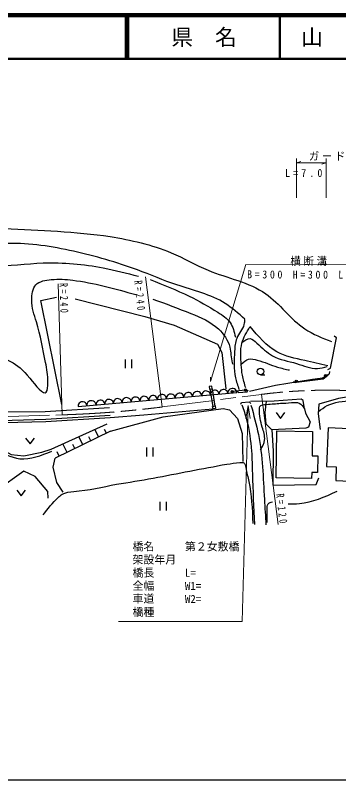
# Model space of a CAD drawing. Units: millimetres, scale not verified. Extents: x 40000 to 680000, y 20000 to 380000.
# Drawn here: x 272393 to 346471, y 205000 to 380000 of the extents above; entities that cross this region are included whole.
import ezdxf
from ezdxf.enums import TextEntityAlignment as Align

# ---------------------------------------------------------------- set-up
doc = ezdxf.new("R2010")
doc.units = ezdxf.units.MM
doc.header["$LTSCALE"] = 1000
doc.linetypes.add('CHAIN', pattern=[18.5, 12, -1.5, 3.5, -1.5])
for name, color, linetype, lineweight in [('M-BGD', 7, 'Continuous', 25), ('M-BMK', 2, 'CHAIN', 13), ('M-STR-HTXT', 7, 'Continuous', 13), ('M-TTL', 2, 'Continuous', 140), ('M-TTL-BAND', 7, 'Continuous', 25), ('M-TTL-LINE', 7, 'Continuous', 50), ('M-TTL-TXT', 7, 'Continuous', 13)]:
    doc.layers.add(name, color=color, linetype=linetype, lineweight=lineweight)
doc.styles.add('ＭＳ ゴシック', font='')
doc.styles.get('ＭＳ ゴシック').set_extended_font_data('MS Gothic')

# ---------------------------------------------------------------- blocks, each defined once
blk = doc.blocks.new('open_arrow')
at = {"color": 0, "linetype": 'Continuous', "lineweight": -2}
blk.add_lwpolyline([(7.5, 1.25), (0, 0), (7.5, -1.25)], dxfattribs=at)

msp = doc.modelspace()

# ---------------------------------------------------------------- linework, layer by layer
at = {"layer": 'M-BGD'}
for p, q in [((297581, 301232), (297588, 299232)), ((299108, 299237), (299101, 301237)), ((328554, 297682), (329554, 297682)), ((336497, 295941), (336794, 295979)), ((336794, 295979), (342901, 296780)), ((342901, 296780), (343617, 297285)), ((343617, 297285), (343862, 297458)), ((316974, 294408), (317609, 290463)), ((317467, 294487), (318103, 290542)), ((325128, 294211), (322075, 293839)), ((286805, 290456), (323120, 293609)), ((325995, 291502), (326352, 291144)), ((280611, 280648), (293442, 286509)), ((294183, 284781), (281537, 278613)), ((287860, 281697), (286957, 283547)), ((291473, 283459), (290615, 285217)), ((293279, 284341), (292862, 285197)), ((284247, 279934), (283299, 281876)), ((286053, 280816), (285591, 281764)), ((289666, 282578), (289226, 283480)), ((282440, 279053), (281955, 280047)), ((302462, 281018), (302462, 279018)), ((303982, 279018), (303982, 281018)), ((305503, 268602), (305503, 266602)), ((307023, 266602), (307023, 268602))]:
    msp.add_line(p, q, dxfattribs=at)
for points in [[(283077, 290914), (278263, 314734), (281810, 315494)], [(286118, 315114), (302082, 311060), (308797, 309032), (318680, 304725), (319693, 302824), (320580, 294462)], [(448855, 315257), (445486, 309642), (440481, 302390), (434301, 297553), (426487, 292088), (420512, 288820), (415864, 287032), (410553, 285858), (406110, 285398), (401092, 285449), (396955, 285806), (383064, 289075), (377497, 290403), (374075, 290863), (362622, 292037), (359864, 292139), (350110, 292854), (346432, 292293), (341938, 290965), (341734, 288769), (342245, 285194)], [(343969, 298883), (344565, 299214), (345955, 306166), (345425, 306564)], [(326046, 293953), (332021, 295332), (340448, 296660), (342729, 296967), (344364, 297937), (344466, 298448)], [(343963, 297835), (343986, 297803), (344004, 297742), (344009, 297684), (343997, 297614), (343973, 297561), (343928, 297504), (343862, 297458)], [(336497, 295941), (336418, 295930), (336367, 295934), (336303, 295955), (336260, 295980), (336225, 296016), (336187, 296071), (336171, 296120), (336167, 296149)], [(323180, 293943), (323544, 293609), (325515, 293822), (325757, 294276)], [(324029, 290972), (324181, 291336), (325995, 291502)], [(338657, 289943), (338350, 291782), (337840, 292139), (331711, 291680), (326246, 291578)], [(338657, 289943), (338828, 288892), (339936, 286910), (339586, 285744), (338945, 285452), (331131, 285102), (329848, 286385), (329615, 289067), (329908, 291646)], [(293947, 290143), (279261, 289188), (270419, 289120), (264717, 289016), (261993, 288598), (259124, 287789)], [(294145, 287955), (301857, 288546), (317640, 289869)], [(294183, 284781), (306273, 288051), (319982, 289963), (321463, 289655), (323313, 287681), (324362, 284226), (324485, 277872)], [(332143, 289036), (333143, 287676), (334143, 289036)], [(261080, 286420), (262155, 286654), (263358, 286874), (264614, 287044), (266484, 287194), (279406, 287507), (294113, 288454)], [(261187, 285931), (262245, 286162), (263425, 286379), (264667, 286547), (266510, 286695), (279428, 287007), (294145, 287955)], [(263092, 285892), (264264, 283609), (266855, 281944), (271420, 279415), (274381, 279168), (278452, 279970), (280611, 280648)], [(356924, 284953), (344079, 285540), (343676, 276727), (345919, 276624)], [(331131, 285102), (331423, 280320), (331364, 272448), (341336, 272565), (341919, 274139)], [(332114, 274090), (332335, 284879), (340480, 284713), (340367, 279161)], [(274766, 283226), (275766, 281866), (276766, 283226)], [(283387, 270840), (281907, 273061), (281105, 276577), (281537, 278613)], [(340367, 279161), (341657, 279135), (341579, 275302), (340289, 275329)], [(345919, 276624), (345775, 273484), (350623, 273262), (350766, 276403)], [(279933, 269421), (279871, 270963), (276972, 274418), (274381, 275652), (261920, 266769)], [(340289, 275329), (340260, 273923), (332114, 274090)], [(272739, 271316), (273739, 269956), (274739, 271316)]]:
    msp.add_lwpolyline(points, dxfattribs=at)
for points in [[(316909, 294399), (317502, 294492), (317405, 295110), (316812, 295017)], [(317564, 290443), (318141, 290561), (318257, 289996), (317680, 289877)]]:
    msp.add_lwpolyline(points, close=True, dxfattribs=at)
for centre, radius in [((328554, 298442), 760), ((343473, 297489), 250), ((343473, 297489), 150), ((343473, 297489), 50), ((336762, 296227), 250), ((336762, 296227), 150), ((336762, 296227), 50), ((322075, 293839), 250), ((322075, 293839), 220), ((322075, 293839), 190), ((325128, 294211), 250), ((325128, 294211), 220), ((325128, 294211), 190), ((325128, 294211), 160), ((325128, 294211), 130), ((325128, 294211), 100), ((325128, 294211), 70), ((325128, 294211), 40), ((325128, 294211), 10), ((322075, 293839), 160), ((322075, 293839), 130), ((322075, 293839), 100), ((322075, 293839), 70), ((322075, 293839), 40), ((322075, 293839), 10)]:
    msp.add_circle(centre, radius, dxfattribs=at)
for centre, radius in [((318088, 293172), 1000), ((320080, 293345), 1000), ((322123, 293523), 1050), ((297914, 291421), 1050), ((299956, 291598), 1000), ((301948, 291771), 1000), ((303941, 291944), 1000), ((305983, 292122), 1050), ((308026, 292299), 1000), ((310018, 292472), 1000), ((312011, 292645), 1000), ((314053, 292822), 1050), ((316095, 292999), 1000), ((287802, 290543), 1000), ((289844, 290720), 1050), ((291886, 290898), 1000), ((293879, 291071), 1000), ((295871, 291244), 1000)]:
    msp.add_arc(centre, radius, 4.96233, 184.96233, dxfattribs=at)
for points, knots in [([(324946, 310445), (323508, 311730), (322071, 313014), (320475, 314021), (317171, 316107), (313187, 317004), (309411, 318268), (306323, 319303), (303374, 320583), (300358, 321733), (295577, 323441), (290700, 324866), (285718, 325980), (280790, 327081), (275759, 327872), (270742, 327768), (267639, 327708), (264544, 327326), (261466, 326874), (259342, 326543), (257232, 326169), (255096, 325980), (252081, 325708), (249012, 325847), (246043, 325421), (241571, 324767), (237326, 322853), (232982, 321398), (227961, 319783), (222810, 318781), (217671, 317598), (214557, 316835), (211441, 316030), (208283, 315698), (203160, 315208), (197934, 316049), (192749, 315810), (189008, 315639), (185293, 314912), (181573, 314915), (178250, 314892), (174928, 315322), (171641, 316145), (169093, 316785), (166567, 317689), (164042, 317709), (161126, 317781), (158203, 316725), (155324, 315698), (153210, 314965), (151124, 314248), (148954, 314021), (146958, 313782), (144887, 313984), (142919, 314468), (139109, 315398), (135684, 317428), (132076, 318939), (127398, 320953), (122430, 321981), (117547, 323297), (112970, 324559), (108419, 325858), (103912, 327433), (101221, 328408), (98557, 329535), (95754, 329891), (93727, 330149), (91627, 330003), (89607, 330338), (88591, 330507), (87595, 330798), (86599, 331088)], [0, 0, 0, 0, 1, 1, 1, 2, 2, 2, 3, 3, 3, 4, 4, 4, 5, 5, 5, 6, 6, 6, 7, 7, 7, 8, 8, 8, 9, 9, 9, 10, 10, 10, 11, 11, 11, 12, 12, 12, 13, 13, 13, 14, 14, 14, 15, 15, 15, 16, 16, 16, 17, 17, 17, 18, 18, 18, 19, 19, 19, 20, 20, 20, 21, 21, 21, 22, 22, 22, 23, 23, 23, 24, 24, 24, 24]), ([(107712, 330338), (110732, 328961), (113751, 327584), (116876, 326538), (123370, 324366), (130320, 323627), (137217, 323186), (144551, 322716), (151825, 322583), (159122, 322292), (171091, 322001), (183013, 321206), (194987, 321509), (201367, 321660), (207764, 322050), (213986, 323297), (220742, 324606), (227295, 326849), (233991, 328662), (239935, 330282), (245988, 331549), (252087, 331903), (258012, 332241), (263981, 331591), (269969, 331232), (278056, 330692), (286123, 330585), (294109, 329332), (298880, 328572), (303624, 327471), (308070, 325644), (310942, 324420), (313663, 322850), (316564, 321621), (320995, 319805), (325935, 318938), (329751, 316257), (332975, 313991), (335397, 310429), (338692, 308210), (340555, 306955), (342697, 306130), (344839, 305304)], [0, 0, 0, 0, 1, 1, 1, 2, 2, 2, 3, 3, 3, 4, 4, 4, 5, 5, 5, 6, 6, 6, 7, 7, 7, 8, 8, 8, 9, 9, 9, 10, 10, 10, 11, 11, 11, 12, 12, 12, 13, 13, 13, 14, 14, 14, 14]), ([(81563, 324600), (86881, 320841), (92199, 317083), (97989, 314245), (102775, 311899), (107883, 310183), (113077, 308769), (117162, 307656), (121301, 306731), (125482, 306422), (130468, 306191), (135448, 307034), (140569, 306533), (145080, 306049), (149717, 304425), (153757, 305639), (156263, 306379), (158537, 308143), (161021, 309439), (163599, 310797), (166399, 311738), (169180, 311786), (173602, 311932), (178003, 309636), (182470, 309104), (186435, 308644), (190427, 309624), (194428, 310222), (199868, 310895), (205320, 311098), (210634, 312122), (215298, 313034), (219864, 314446), (224380, 316033), (230644, 318196), (236808, 320624), (243258, 322068), (246523, 322833), (249864, 323344), (253205, 323409), (257822, 323486), (262442, 322636), (267063, 322627), (270976, 322592), (274877, 323155), (278798, 323297), (283399, 323465), (288027, 323053), (292544, 322180), (295250, 321657), (297916, 320968), (300582, 320280)], [0, 0, 0, 0, 1, 1, 1, 2, 2, 2, 3, 3, 3, 4, 4, 4, 5, 5, 5, 6, 6, 6, 7, 7, 7, 8, 8, 8, 9, 9, 9, 10, 10, 10, 11, 11, 11, 12, 12, 12, 13, 13, 13, 14, 14, 14, 15, 15, 15, 16, 16, 16, 17, 17, 17, 17]), ([(80511, 323245), (83086, 321389), (85662, 319533), (88266, 317709), (93190, 314260), (98217, 310926), (103577, 308210), (107354, 306297), (111296, 304691), (114976, 302622), (119001, 300357), (122701, 297523), (126599, 295022), (130292, 292713), (134169, 290724), (137887, 288428), (140365, 286904), (142785, 285280), (145375, 283958), (148088, 282543), (150966, 281399), (153981, 280829), (155886, 280471), (157848, 280348), (159680, 279823), (162311, 279085), (164677, 277522), (167047, 276039), (170284, 274075), (173529, 272264), (176882, 270562), (179645, 269157), (182498, 267945), (185488, 266986), (188247, 266100), (191122, 265449), (193981, 265533), (195995, 265657), (197952, 266226), (200074, 266550), (201790, 266816), (203606, 266914), (204881, 267915), (205382, 268295), (205807, 268799), (206181, 269344), (206663, 270038), (207056, 270787), (207642, 271358), (208486, 272191), (209744, 272596), (210988, 272755), (211970, 272906), (212961, 272924), (213847, 272592), (215057, 272127), (216042, 271057), (217225, 270708), (218325, 270375), (219588, 270686), (220798, 271000), (223027, 271529), (225094, 272197), (227175, 272928), (230260, 274084), (233347, 275215), (236158, 276836), (239048, 278552), (241645, 280742), (244381, 282720), (246179, 284049), (248024, 285291), (249862, 286577), (251602, 287788), (253366, 289001), (254786, 290536), (256387, 292231), (257585, 294287), (259047, 296170), (260022, 297388), (261115, 298488), (262397, 299469), (263800, 300553), (265432, 301444), (267168, 301601), (268569, 301730), (270039, 301396), (271279, 300738), (272960, 299951), (274055, 298876), (275695, 296931), (277091, 295232), (278858, 292930), (279502, 293734), (279776, 294080), (279846, 295021), (279857, 295866), (279890, 297658), (279645, 299042), (279349, 300484), (278727, 303637), (278193, 306695), (277218, 309811), (276723, 311431), (276183, 313015), (276152, 314835), (276123, 316097), (276343, 317465), (277116, 318287), (277914, 319133), (279309, 319392), (280618, 319505), (282357, 319654), (283947, 319546), (285540, 319353), (290340, 318769), (295172, 317411), (300005, 316053)], [0, 0, 0, 0, 1, 1, 1, 2, 2, 2, 3, 3, 3, 4, 4, 4, 5, 5, 5, 6, 6, 6, 7, 7, 7, 8, 8, 8, 9, 9, 9, 10, 10, 10, 11, 11, 11, 12, 12, 12, 13, 13, 13, 14, 14, 14, 15, 15, 15, 16, 16, 16, 17, 17, 17, 18, 18, 18, 19, 19, 19, 20, 20, 20, 21, 21, 21, 22, 22, 22, 23, 23, 23, 24, 24, 24, 25, 25, 25, 26, 26, 26, 27, 27, 27, 28, 28, 28, 29, 29, 29, 30, 30, 30, 31, 31, 31, 32, 32, 32, 33, 33, 33, 34, 34, 34, 35, 35, 35, 36, 36, 36, 37, 37, 37, 38, 38, 38, 39, 39, 39, 39]), ([(303264, 319498), (306291, 318299), (309318, 317100), (312205, 315698), (314450, 314607), (316610, 313394), (318799, 312010), (319856, 311341), (320919, 310633), (321593, 309663), (322252, 308713), (322537, 307511), (322822, 306310)], [0, 0, 0, 0, 1, 1, 1, 2, 2, 2, 3, 3, 3, 4, 4, 4, 4]), ([(303913, 315038), (306802, 313970), (309690, 312901), (312590, 311739), (314862, 310829), (317141, 309861), (318935, 308186), (320144, 307058), (321132, 305608), (321523, 304024), (321810, 302863), (321776, 301629), (322082, 300472), (322113, 300353), (322148, 300234), (322183, 300116)], [0, 0, 0, 0, 1, 1, 1, 2, 2, 2, 3, 3, 3, 4, 4, 4, 5, 5, 5, 5]), ([(324909, 310378), (324882, 309979), (324855, 309579), (324760, 309201), (324476, 308070), (323586, 307130), (323135, 306044), (322754, 305127), (322686, 304106), (322622, 303088), (322493, 301035), (322379, 298993), (322808, 297039), (323009, 296125), (323329, 295230), (323649, 294334)], [0, 0, 0, 0, 1, 1, 1, 2, 2, 2, 3, 3, 3, 4, 4, 4, 5, 5, 5, 5]), ([(325195, 294683), (324887, 295659), (324579, 296635), (324401, 297631), (324265, 298393), (324204, 299167), (324144, 299952), (324014, 301630), (323883, 303360), (324304, 304939), (324659, 306267), (325404, 307489), (326149, 308710)], [0, 0, 0, 0, 1, 1, 1, 2, 2, 2, 3, 3, 3, 4, 4, 4, 4]), ([(343945, 299716), (342207, 300131), (340469, 300546), (338692, 300946), (336492, 301440), (334233, 301912), (332322, 302957), (329901, 304281), (328038, 306525), (326175, 308769)], [0, 0, 0, 0, 1, 1, 1, 2, 2, 2, 3, 3, 3, 3]), ([(324275, 305081), (324917, 305560), (325560, 306039), (326175, 305975), (326720, 305917), (327243, 305433), (327740, 304969), (328969, 303819), (330029, 302791), (331316, 302063), (332922, 301100), (334892, 300842), (336792, 300275), (338419, 299790), (339994, 299078), (341598, 299157), (342339, 299194), (343086, 299399), (343833, 299604)], [0, 0, 0, 0, 1, 1, 1, 2, 2, 2, 3, 3, 3, 4, 4, 4, 5, 5, 5, 6, 6, 6, 6]), ([(324163, 300167), (324691, 300647), (325219, 301127), (325838, 301284), (326449, 301438), (327150, 301276), (327817, 301081), (329457, 300600), (330891, 299918), (332436, 299456), (333341, 299186), (334284, 298991), (335227, 298797)], [0, 0, 0, 0, 1, 1, 1, 2, 2, 2, 3, 3, 3, 4, 4, 4, 4]), ([(327270, 263395), (327076, 267295), (326882, 271195), (326774, 275097), (326727, 276799), (326697, 278502), (326576, 280204), (326405, 282617), (326052, 285026), (325436, 287362), (325131, 288514), (324763, 289649), (324394, 290783)], [0, 0, 0, 0, 1, 1, 1, 2, 2, 2, 3, 3, 3, 4, 4, 4, 4]), ([(326378, 290742), (326997, 288504), (327617, 286267), (328063, 283999), (329020, 279139), (329184, 274138), (329452, 269174), (329557, 267227), (329678, 265287), (329799, 263346)], [0, 0, 0, 0, 1, 1, 1, 2, 2, 2, 3, 3, 3, 3]), ([(328559, 280520), (328980, 281250), (329401, 281979), (329501, 282751), (329627, 283714), (329253, 284742), (328956, 285726), (328552, 287064), (328291, 288321), (328311, 289791), (328312, 290025), (328322, 290263), (328410, 290436), (328624, 290852), (329295, 290891), (329898, 290932), (331143, 291014), (332086, 291088), (333121, 291180), (333957, 291197), (334768, 291245), (335649, 291328), (336272, 291387), (336930, 291464), (337434, 291229), (337929, 290999), (338277, 290470), (338624, 289940)], [0, 0, 0, 0, 1, 1, 1, 2, 2, 2, 3, 3, 3, 4, 4, 4, 5, 5, 5, 6, 6, 6, 7, 7, 7, 8, 8, 8, 9, 9, 9, 9]), ([(341847, 289296), (342489, 289783), (343131, 290271), (343830, 290634), (345492, 291498), (347478, 291659), (349403, 291775), (350863, 291862), (352289, 291923), (353716, 291874), (355812, 291801), (357913, 291490), (360013, 291180)], [0, 0, 0, 0, 1, 1, 1, 2, 2, 2, 3, 3, 3, 4, 4, 4, 4]), ([(195562, 257801), (198179, 258368), (200795, 258935), (203446, 259239), (205291, 259451), (207153, 259535), (208999, 259784), (211056, 260062), (213093, 260544), (215147, 260726), (218747, 261071), (222374, 260631), (226055, 260280), (228634, 260109), (231142, 260064), (233939, 260379), (235681, 260529), (237574, 260792), (238450, 261966), (239184, 262935), (239220, 264522), (239888, 265684), (240274, 266369), (240865, 266915), (241525, 267321), (243102, 268349), (245171, 268452), (246849, 269254), (248561, 270048), (249849, 271559), (251212, 272923), (252478, 274118), (253775, 275237), (255129, 276314), (255934, 276964), (256765, 277587), (257658, 278098), (258974, 278805), (260419, 279141), (261872, 279883), (263378, 280654), (264889, 281866), (266335, 281470), (266701, 281371), (267063, 281174), (267425, 280974), (269394, 279888), (271385, 278722), (273444, 278495), (275829, 278233), (278306, 279232), (280782, 280230)], [0, 0, 0, 0, 1, 1, 1, 2, 2, 2, 3, 3, 3, 4, 4, 4, 5, 5, 5, 6, 6, 6, 7, 7, 7, 8, 8, 8, 9, 9, 9, 10, 10, 10, 11, 11, 11, 12, 12, 12, 13, 13, 13, 14, 14, 14, 15, 15, 15, 16, 16, 16, 17, 17, 17, 17]), ([(278749, 265604), (279832, 266997), (280916, 268390), (282220, 269620), (282515, 269898), (282821, 270168), (283162, 270364), (283927, 270803), (284867, 270867), (285790, 270959), (289197, 271290), (292358, 272001), (295568, 272644), (301194, 273531), (306796, 274523), (312376, 275669), (315203, 276195), (318023, 276730), (320874, 277256), (321821, 277382), (322749, 277476), (323849, 277603), (324177, 277642), (324521, 277684), (324741, 277553), (325032, 277380), (325107, 276904), (325188, 276462), (325412, 275226), (325673, 274253), (325882, 273239), (326491, 270282), (326657, 266976), (326824, 263670)], [0, 0, 0, 0, 1, 1, 1, 2, 2, 2, 3, 3, 3, 4, 4, 4, 5, 5, 5, 6, 6, 6, 7, 7, 7, 8, 8, 8, 9, 9, 9, 10, 10, 10, 11, 11, 11, 11]), ([(334875, 268174), (335739, 268163), (336603, 268152), (337454, 268223), (340462, 268477), (343296, 269763), (346130, 271050)], [0, 0, 0, 0, 1, 1, 1, 2, 2, 2, 2]), ([(330066, 263860), (330062, 264823), (330058, 265786), (330066, 266885), (330069, 267344), (330074, 267827), (330314, 268124), (330524, 268385), (330915, 268502), (331305, 268620)], [0, 0, 0, 0, 1, 1, 1, 2, 2, 2, 3, 3, 3, 3])]:
    msp.add_open_spline(points, degree=3, knots=knots, dxfattribs=at)
at = {"layer": 'M-BMK'}
for p, q in [((306013, 290326), (328808, 293219)), ((268208, 288075), (283094, 288527))]:
    msp.add_line(p, q, dxfattribs=at)
for centre, radius, start, end in [((343917, 174174), 120000, 86.07135, 97.23294), ((275796, 528416), 240000, 271.74251, 277.23296)]:
    msp.add_arc(centre, radius, start, end, dxfattribs=at)
at = {"layer": 'M-STR-HTXT'}
for p, q in [((336794, 338216), (336794, 347216)), ((343617, 347216), (343617, 338216)), ((336794, 346216), (337794, 346496)), ((336794, 346216), (343617, 346216)), ((343617, 346216), (342617, 345936)), ((317088, 296132), (325196, 322952)), ((325196, 322952), (352331, 322866)), ((282181, 318514), (283094, 288527)), ((306013, 290326), (302236, 320088)), ((317088, 296132), (317109, 297170)), ((332586, 263458), (328808, 293219))]:
    msp.add_line(p, q, dxfattribs=at)
at = {"layer": 'M-TTL'}
msp.add_line((680000, 380000), (40000, 380000), dxfattribs=at)
at = {"layer": 'M-TTL-BAND'}
msp.add_line((40000, 205000), (579000, 205000), dxfattribs=at)
at = {"layer": 'M-TTL-LINE'}
for p, q in [((297750, 380000), (297750, 370000)), ((298250, 380000), (298250, 370000)), ((333000, 380000), (333000, 370000)), ((40000, 370000), (680000, 370000))]:
    msp.add_line(p, q, dxfattribs=at)
at = {"layer": 'M-TTL-TXT'}
msp.add_lwpolyline([(325748, 290691), (324334, 241215), (296062, 241215)], dxfattribs=at)

# ---------------------------------------------------------------- block references
at = {"layer": 'M-TTL-TXT', "xscale": 400, "yscale": 400, "rotation": 268.4}
msp.add_blockref('open_arrow', (325748, 290691), dxfattribs=at)

# ---------------------------------------------------------------- texts
at = {"layer": 'M-STR-HTXT', "style": 'ＭＳ ゴシック'}
for s, p in [('橋名', (299243, 256915)), ('第２女敷橋', (311243, 256915)), ('架設年月', (299243, 253915)), ('橋長', (299243, 250915)), ('L=', (311243, 250915)), ('全幅', (299243, 247915)), ('W1=', (311243, 247915)), ('車道', (299243, 244975)), ('W2=', (311243, 244915)), ('橋種', (299243, 241915))]:
    msp.add_text(s, height=1833, dxfattribs=at).set_placement(p, align=Align.BOTTOM_LEFT)
at = {"layer": 'M-STR-HTXT', "char_height": 1833, "attachment_point": 7, "style": 'ＭＳ ゴシック'}
for s, insert in [('\\T1.26;\\W0.95;ガードレール', (339617, 346716)), ('\\T1.65;\\W0.9;L=7.0', (334194, 342952))]:
    msp.add_mtext(s, dxfattribs=dict(at, insert=insert))
for s, insert, rotation in [('\\T1.27;\\W0.95;横断溝', (335397, 322585), 359.8), ('\\T1.55;\\W0.9;B=300\\~H=300\\~L=4.0', (325494, 319747), 359.8), ('\\T1.61;\\W0.7;R=240', (282541, 318685), 271.5), ('\\T1.61;\\W0.7;R=240', (299620, 319188), 276.1), ('\\T1.61;\\W0.7;R=120', (332092, 270377), 276.9)]:
    msp.add_mtext(s, dxfattribs=dict(at, insert=insert, rotation=rotation))
at = {"layer": 'M-TTL-TXT', "style": 'ＭＳ ゴシック'}
for s, p in [('県\u3000名', (315625, 375000)), ('山\u3000口\u3000県', (350375, 375000))]:
    msp.add_text(s, height=3666, dxfattribs=at).set_placement(p, align=Align.MIDDLE_CENTER)

doc.saveas('drawing.dxf')
